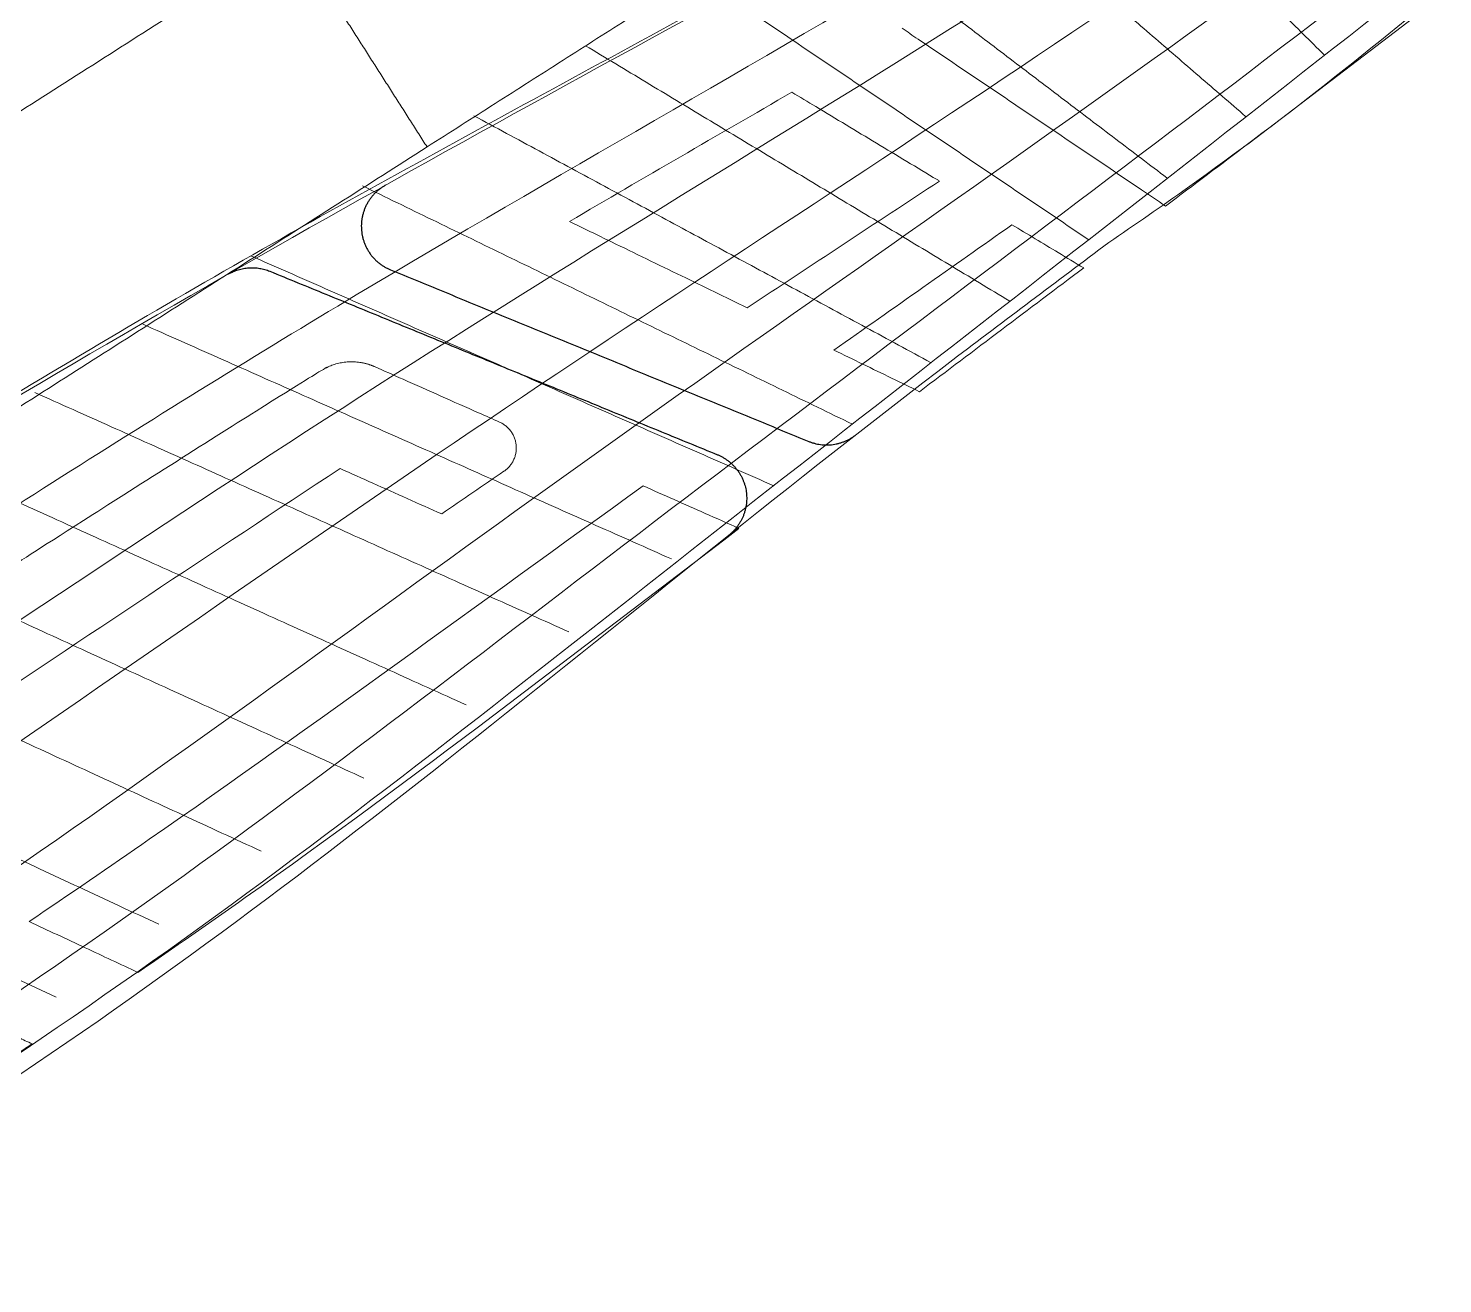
# Model space of a CAD drawing. Header units: metres. Extents: x -140 to 1673, y 240 to 1001.
# Drawn here: x 1345.2 to 1495.4, y 263.2 to 396.5 of the extents above; entities that cross this region are included whole.
import ezdxf

# ---------------------------------------------------------------- set-up
doc = ezdxf.new("R2010")
doc.units = ezdxf.units.M
doc.layers.add('buxing', color=7, linetype='Continuous')
doc.layers.add('jianzhu', color=7, linetype='Continuous')
doc.layers.add('POU 2$可见线$场景轮廓线', color=7, linetype='Continuous', lineweight=50, true_color=0x000000)
doc.layers.add('POU 2$可见线$曲线', color=7, linetype='Continuous', true_color=0x000000)
doc.layers.add('控制网', color=7, linetype='Continuous', true_color=0x000000)

msp = doc.modelspace()

# ---------------------------------------------------------------- linework, layer by layer
at = {"layer": 'buxing', "color": 18, "lineweight": -3, "true_color": 0x000000}
for points, weights, knots in [([(1383.12, 379.87), (1380.38, 378.34), (1380.57, 375.21), (1380.76, 372.07), (1383.67, 370.88)], [1, 0.846986692688, 1, 0.846986692688, 1], [0, 0, 0, 5.605051, 5.605051, 11.210102, 11.210102, 11.210102]), ([(1418.36, 351.26), (1421.01, 350.17), (1421.42, 347.34), (1421.82, 344.51), (1419.59, 342.72)], [1, 0.867897643467, 1, 0.867897643467, 1], [0, 0, 0, 5.198421, 5.198421, 10.396841, 10.396841, 10.396841])]:
    msp.add_rational_spline(points, weights, degree=2, knots=knots, dxfattribs=at)
for points, weights in [([(1366.47, 370.45), (1368.59, 371.66), (1370.84, 370.74)], [1, 0.898643698814, 1]), ([(1428.06, 352.67), (1430.75, 351.57), (1433.04, 353.36)], [1, 0.864562398476, 1])]:
    msp.add_rational_spline(points, weights, degree=2, dxfattribs=at)
for points in [[(1383.67, 370.88), (1405.86, 361.78), (1428.06, 352.67)], [(1370.84, 370.74), (1394.6, 361), (1418.36, 351.26)]]:
    msp.add_open_spline(points, degree=2, dxfattribs=at)
at = {"layer": 'jianzhu', "color": 1, "lineweight": 20}
for points, degree in [([(1387.54, 383.93), (1445.26, 420.74), (1502.98, 457.56)], 2), ([(1387.54, 383.93), (1445.26, 420.74), (1502.98, 457.56)], 2), ([(1222.02, 309.7), (1297.68, 357.95), (1373.33, 406.2)], 2), ([(1222.02, 309.7), (1297.68, 357.95), (1373.33, 406.2)], 2), ([(1373.33, 406.2), (1380.44, 395.07), (1387.54, 383.93)], 2), ([(1426.26, 389.74), (1418.38, 385.17), (1410.5, 380.63), (1402.65, 376.02)], 3), ([(1426.26, 389.74), (1418.38, 385.17), (1410.5, 380.63), (1402.65, 376.02)], 3), ([(1236.23, 287.42), (1311.89, 335.68), (1387.54, 383.93)], 2), ([(1236.23, 287.42), (1311.89, 335.68), (1387.54, 383.93)], 2), ([(1421.52, 366.85), (1428.31, 371.34), (1435.12, 375.82), (1441.93, 380.31)], 3), ([(1421.52, 366.85), (1428.31, 371.34), (1435.12, 375.82), (1441.93, 380.31)], 3), ([(1449.63, 375.67), (1443.33, 371.23), (1437.03, 366.8), (1430.73, 362.36)], 3), ([(1449.63, 375.67), (1443.33, 371.23), (1437.03, 366.8), (1430.73, 362.36)], 3), ([(1439.8, 357.95), (1445.61, 362.33), (1451.42, 366.71), (1457.24, 371.09)], 3), ([(1439.8, 357.95), (1445.61, 362.33), (1451.42, 366.71), (1457.24, 371.09)], 3), ([(1389.09, 344.97), (1391.29, 346.48), (1393.5, 347.99), (1395.7, 349.5)], 3), ([(1389.09, 344.97), (1391.29, 346.48), (1393.5, 347.99), (1395.7, 349.5)], 3), ([(1345.61, 288.71), (1334.06, 294.17), (1322.5, 299.63)], 2), ([(1345.61, 288.71), (1334.06, 294.17), (1322.5, 299.63)], 2), ([(1322.78, 273.73), (1334.2, 281.22), (1345.61, 288.71)], 2), ([(1322.78, 273.73), (1334.2, 281.22), (1345.61, 288.71)], 2)]:
    msp.add_open_spline(points, degree=degree, dxfattribs=at)
for points, knots in [([(1465.94, 377.66), (1468.9, 379.88), (1486.24, 392.99), (1503.53, 406.21), (1517.66, 417.4)], [4.1303786, 4.1303786, 4.1303786, 4.1303786, 4.2969469, 5.1083931, 5.1083931, 5.1083931, 5.1083931]), ([(1465.94, 377.66), (1468.9, 379.88), (1486.24, 392.99), (1503.53, 406.21), (1517.66, 417.4)], [4.1303786, 4.1303786, 4.1303786, 4.1303786, 4.2969469, 5.1083931, 5.1083931, 5.1083931, 5.1083931]), ([(1437.96, 396.53), (1438.52, 396.15), (1441.07, 394.43), (1445.59, 391.38), (1451.52, 387.38), (1457.46, 383.38), (1462.26, 380.14), (1465.09, 378.23), (1465.94, 377.66)], [-0.586164, -0.586164, -0.586164, -0.586164, -0.300189, 0.699811, 1.699811, 2.699811, 3.699811, 4.130379, 4.130379, 4.130379, 4.130379]), ([(1437.96, 396.53), (1438.52, 396.15), (1441.07, 394.43), (1445.59, 391.38), (1451.52, 387.38), (1457.46, 383.38), (1462.26, 380.14), (1465.09, 378.23), (1465.94, 377.66)], [-0.586164, -0.586164, -0.586164, -0.586164, -0.300189, 0.699811, 1.699811, 2.699811, 3.699811, 4.130379, 4.130379, 4.130379, 4.130379]), ([(1441.93, 380.31), (1441.85, 380.36), (1439.62, 381.7), (1435.24, 384.33), (1430.11, 387.43), (1427.11, 389.23), (1426.26, 389.74)], [7.68215, 7.68215, 7.68215, 7.68215, 7.721931, 8.721931, 9.721931, 10.117924, 10.117924, 10.117924, 10.117924]), ([(1441.93, 380.31), (1441.85, 380.36), (1439.62, 381.7), (1435.24, 384.33), (1430.11, 387.43), (1427.11, 389.23), (1426.26, 389.74)], [7.68215, 7.68215, 7.68215, 7.68215, 7.721931, 8.721931, 9.721931, 10.117924, 10.117924, 10.117924, 10.117924]), ([(1402.65, 376.02), (1404.14, 375.3), (1408.11, 373.37), (1414.4, 370.31), (1419.2, 367.97), (1421.52, 366.85)], [4.7939, 4.7939, 4.7939, 4.7939, 5.39593, 6.39593, 7.332207, 7.332207, 7.332207, 7.332207]), ([(1402.65, 376.02), (1404.14, 375.3), (1408.11, 373.37), (1414.4, 370.31), (1419.2, 367.97), (1421.52, 366.85)], [4.7939, 4.7939, 4.7939, 4.7939, 5.39593, 6.39593, 7.332207, 7.332207, 7.332207, 7.332207]), ([(1457.24, 371.09), (1456.34, 371.63), (1453.81, 373.16), (1451.27, 374.68), (1449.63, 375.67)], [-3.350077, -3.350077, -3.350077, -3.350077, -2.93149, -2.167991, -2.167991, -2.167991, -2.167991]), ([(1457.24, 371.09), (1456.34, 371.63), (1453.81, 373.16), (1451.27, 374.68), (1449.63, 375.67)], [-3.350077, -3.350077, -3.350077, -3.350077, -2.93149, -2.167991, -2.167991, -2.167991, -2.167991]), ([(1430.73, 362.36), (1432.78, 361.37), (1435.8, 359.9), (1438.82, 358.43), (1439.8, 357.95)], [-4.897683, -4.897683, -4.897683, -4.897683, -4.07404, -3.677792, -3.677792, -3.677792, -3.677792]), ([(1430.73, 362.36), (1432.78, 361.37), (1435.8, 359.9), (1438.82, 358.43), (1439.8, 357.95)], [-4.897683, -4.897683, -4.897683, -4.897683, -4.07404, -3.677792, -3.677792, -3.677792, -3.677792]), ([(1395.23, 354.72), (1394.49, 355.05), (1391.08, 356.56), (1386.66, 358.53), (1382.98, 360.16), (1381.97, 360.61)], [25.147689, 25.147689, 25.147689, 25.147689, 25.425332, 26.425332, 26.80215, 26.80215, 26.80215, 26.80215]), ([(1395.23, 354.72), (1394.49, 355.05), (1391.08, 356.56), (1386.66, 358.53), (1382.98, 360.16), (1381.97, 360.61)], [25.147689, 25.147689, 25.147689, 25.147689, 25.425332, 26.425332, 26.80215, 26.80215, 26.80215, 26.80215]), ([(1288.41, 290.23), (1304.85, 301.08), (1334.88, 320.86), (1364.74, 340.89), (1378.32, 349.79)], [15.829409, 15.829409, 15.829409, 15.829409, 16.651305, 17.330392, 17.330392, 17.330392, 17.330392]), ([(1288.41, 290.23), (1304.85, 301.08), (1334.88, 320.86), (1364.74, 340.89), (1378.32, 349.79)], [15.829409, 15.829409, 15.829409, 15.829409, 16.651305, 17.330392, 17.330392, 17.330392, 17.330392]), ([(1378.32, 349.79), (1379.48, 349.27), (1383.07, 347.66), (1386.65, 346.06), (1389.09, 344.97)], [17.330392, 17.330392, 17.330392, 17.330392, 17.758915, 18.659693, 18.659693, 18.659693, 18.659693]), ([(1378.32, 349.79), (1379.48, 349.27), (1383.07, 347.66), (1386.65, 346.06), (1389.09, 344.97)], [17.330392, 17.330392, 17.330392, 17.330392, 17.758915, 18.659693, 18.659693, 18.659693, 18.659693]), ([(1410.48, 347.95), (1393.05, 335.43), (1371.58, 319.63), (1349.57, 304.59), (1345.3, 301.7)], [-0.195938, -0.195938, -0.195938, -0.195938, 0.747105, 0.973022, 0.973022, 0.973022, 0.973022]), ([(1410.48, 347.95), (1393.05, 335.43), (1371.58, 319.63), (1349.57, 304.59), (1345.3, 301.7)], [-0.195938, -0.195938, -0.195938, -0.195938, 0.747105, 0.973022, 0.973022, 0.973022, 0.973022]), ([(1420.65, 343.43), (1419.45, 343.97), (1416.06, 345.47), (1412.67, 346.98), (1410.48, 347.95)], [-1.465068, -1.465068, -1.465068, -1.465068, -1.015619, -0.195938, -0.195938, -0.195938, -0.195938]), ([(1420.65, 343.43), (1419.45, 343.97), (1416.06, 345.47), (1412.67, 346.98), (1410.48, 347.95)], [-1.465068, -1.465068, -1.465068, -1.465068, -1.015619, -0.195938, -0.195938, -0.195938, -0.195938]), ([(1356.84, 296.3), (1360.66, 298.91), (1382.38, 314.01), (1403.31, 330.22), (1420.65, 343.43)], [-2.654898, -2.654898, -2.654898, -2.654898, -2.446497, -1.465068, -1.465068, -1.465068, -1.465068]), ([(1356.84, 296.3), (1360.66, 298.91), (1382.38, 314.01), (1403.31, 330.22), (1420.65, 343.43)], [-2.654898, -2.654898, -2.654898, -2.654898, -2.446497, -1.465068, -1.465068, -1.465068, -1.465068]), ([(1345.3, 301.7), (1347.28, 300.77), (1351.13, 298.97), (1354.98, 297.17), (1356.84, 296.3)], [-4.011358, -4.011358, -4.011358, -4.011358, -3.31186, -2.654898, -2.654898, -2.654898, -2.654898]), ([(1345.3, 301.7), (1347.28, 300.77), (1351.13, 298.97), (1354.98, 297.17), (1356.84, 296.3)], [-4.011358, -4.011358, -4.011358, -4.011358, -3.31186, -2.654898, -2.654898, -2.654898, -2.654898])]:
    msp.add_open_spline(points, degree=3, knots=knots, dxfattribs=at)
for points, weights, degree, knots in [([(1381.97, 360.61), (1380.12, 361.43), (1378.1, 361.29), (1376.38, 360.23), (1359.95, 350.09), (1326.75, 328.63), (1293.76, 306.88), (1276.95, 295.73)], [1, 0.922959810871, 0.922959810871, 1, 1, 1, 1, 1], 3, [26.80215, 26.80215, 26.80215, 26.80215, 32.628202, 32.628202, 32.628202, 33.416662, 34.23892, 34.23892, 34.23892, 34.23892]), ([(1381.97, 360.61), (1380.12, 361.43), (1378.1, 361.29), (1376.38, 360.23), (1359.95, 350.09), (1326.75, 328.63), (1293.76, 306.88), (1276.95, 295.73)], [1, 0.922959810871, 0.922959810871, 1, 1, 1, 1, 1], 3, [26.80215, 26.80215, 26.80215, 26.80215, 32.628202, 32.628202, 32.628202, 33.416662, 34.23892, 34.23892, 34.23892, 34.23892]), ([(1395.7, 349.5), (1397.16, 350.49), (1397, 352.25), (1396.84, 354), (1395.23, 354.72)], [1, 0.862243432824, 1, 0.862243432824, 1], 2, [18.774322, 18.774322, 18.774322, 21.961006, 21.961006, 25.147689, 25.147689, 25.147689]), ([(1395.7, 349.5), (1397.16, 350.49), (1397, 352.25), (1396.84, 354), (1395.23, 354.72)], [1, 0.862243432824, 1, 0.862243432824, 1], 2, [18.774322, 18.774322, 18.774322, 21.961006, 21.961006, 25.147689, 25.147689, 25.147689])]:
    msp.add_rational_spline(points, weights, degree=degree, knots=knots, dxfattribs=at)
at = {"layer": 'POU 2$可见线$场景轮廓线', "color": 18, "lineweight": 5, "true_color": 0x000000}
for points, knots in [([(1653.17, 619.79), (1635.6, 606.02), (1602.46, 576.43), (1561.53, 536.82), (1536.01, 496.45), (1501.33, 443.9), (1414.86, 397.82), (1323.79, 347.1), (1267.03, 308.16), (1247.23, 293.9)], [-1130.554091, -1130.554091, -1130.554091, -1130.554091, -1063.605919, -997.065654, -961.152999, -920.370447, -810.021076, -677.4675, -604.242459, -604.242459, -604.242459, -604.242459]), ([(1459.9, 373.79), (1462.71, 375.7), (1487.05, 392.46), (1540.04, 440.72), (1608.23, 488.67), (1650.25, 530.49), (1671.11, 542.94), (1671.64, 559.67), (1663.11, 583.3), (1657.93, 605.36), (1653.17, 619.79)], [-1478.689319, -1478.689319, -1478.689319, -1478.689319, -1468.506918, -1390.08491, -1263.367852, -1223.79349, -1205.975697, -1198.310926, -1176.146109, -1130.554091, -1130.554091, -1130.554091, -1130.554091]), ([(1308.1, 263.25), (1319.21, 269.65), (1367.17, 298.23), (1414.42, 339.89), (1454.38, 369.64), (1459.9, 373.79)], [-1666.642854, -1666.642854, -1666.642854, -1666.642854, -1628.166902, -1499.411409, -1478.689319, -1478.689319, -1478.689319, -1478.689319])]:
    msp.add_open_spline(points, degree=3, knots=knots, dxfattribs=at)
at = {"layer": 'POU 2$可见线$曲线', "color": 18, "lineweight": 15, "true_color": 0x000000}
for points, knots in [([(1653.17, 619.79), (1635.6, 606.02), (1602.46, 576.43), (1561.53, 536.82), (1536.01, 496.45), (1501.33, 443.9), (1414.86, 397.82), (1323.79, 347.1), (1267.03, 308.16), (1247.23, 293.9)], [-1130.554091, -1130.554091, -1130.554091, -1130.554091, -1063.605919, -997.065654, -961.152999, -920.370447, -810.021076, -677.4675, -604.242459, -604.242459, -604.242459, -604.242459]), ([(1459.9, 373.79), (1462.71, 375.7), (1487.05, 392.46), (1540.04, 440.72), (1608.23, 488.67), (1650.25, 530.49), (1671.11, 542.94), (1671.64, 559.67), (1663.11, 583.3), (1657.93, 605.36), (1653.17, 619.79)], [-1478.689319, -1478.689319, -1478.689319, -1478.689319, -1468.506918, -1390.08491, -1263.367852, -1223.79349, -1205.975697, -1198.310926, -1176.146109, -1130.554091, -1130.554091, -1130.554091, -1130.554091]), ([(1308.1, 263.25), (1319.21, 269.65), (1367.17, 298.23), (1414.42, 339.89), (1454.38, 369.64), (1459.9, 373.79)], [-1666.642854, -1666.642854, -1666.642854, -1666.642854, -1628.166902, -1499.411409, -1478.689319, -1478.689319, -1478.689319, -1478.689319])]:
    msp.add_open_spline(points, degree=3, knots=knots, dxfattribs=at)
at = {"layer": '控制网', "color": 252, "lineweight": 5, "true_color": 0x939598}
for points in [[(1649.72, 618.49), (1630.9, 601.9), (1592.16, 569.7), (1542.08, 513.45), (1501.59, 448.46), (1436.23, 408.55), (1369.67, 373.9), (1305.47, 334.27), (1263.66, 306.5), (1242.79, 292.54)], [(1653.65, 605.19), (1635, 589.29), (1597.31, 557.67), (1547.05, 504.08), (1504.53, 443.49), (1441.63, 403.43), (1377.72, 367.74), (1315.82, 327.86), (1274.89, 300.81), (1254.47, 287.22)], [(1657.58, 591.89), (1639.11, 576.68), (1602.46, 545.63), (1552.02, 494.72), (1507.47, 438.51), (1447.04, 398.31), (1385.78, 361.57), (1326.17, 321.44), (1286.13, 295.12), (1266.14, 281.9)], [(1661.5, 578.59), (1643.21, 564.07), (1607.61, 533.59), (1556.99, 485.35), (1510.41, 433.53), (1452.45, 393.2), (1393.83, 355.41), (1336.52, 315.02), (1297.36, 289.42), (1277.81, 276.59)], [(1665.43, 565.29), (1647.31, 551.45), (1612.76, 521.56), (1561.96, 475.98), (1513.34, 428.56), (1457.86, 388.08), (1401.89, 349.25), (1346.87, 308.61), (1308.59, 283.73), (1289.48, 271.27)], [(1669.36, 551.99), (1651.42, 538.84), (1617.91, 509.52), (1566.93, 466.62), (1516.28, 423.58), (1463.26, 382.96), (1409.94, 343.08), (1357.22, 302.19), (1319.82, 278.04), (1301.16, 265.96)], [(1671.33, 545.34), (1653.47, 532.53), (1620.49, 503.5), (1569.41, 461.93), (1517.75, 421.09), (1465.97, 380.4), (1413.97, 340), (1362.4, 298.98), (1325.43, 275.19), (1306.99, 263.3)], [(1451.72, 424.43), (1453.2, 422.96), (1456.15, 420.04), (1460.59, 415.65), (1465.03, 411.27), (1469.46, 406.88), (1473.9, 402.49), (1478.33, 398.1), (1481.29, 395.18), (1482.77, 393.72)], [(1439.88, 416.99), (1441.52, 415.57), (1444.81, 412.73), (1449.75, 408.47), (1454.68, 404.21), (1459.62, 399.96), (1464.55, 395.7), (1469.49, 391.44), (1472.78, 388.6), (1474.42, 387.18)], [(1428.04, 409.55), (1429.85, 408.18), (1433.47, 405.42), (1438.91, 401.29), (1444.34, 397.16), (1449.77, 393.03), (1455.21, 388.9), (1460.64, 384.77), (1464.27, 382.02), (1466.08, 380.64)], [(1416.2, 402.12), (1418.17, 400.78), (1422.13, 398.12), (1428.06, 394.11), (1434, 390.11), (1439.93, 386.11), (1445.86, 382.11), (1451.8, 378.11), (1455.75, 375.44), (1457.73, 374.11)], [(1404.35, 394.68), (1406.5, 393.39), (1410.79, 390.81), (1417.22, 386.93), (1423.65, 383.06), (1430.09, 379.19), (1436.52, 375.32), (1442.95, 371.44), (1447.24, 368.86), (1449.39, 367.57)], [(1392.51, 387.24), (1394.82, 386), (1399.45, 383.5), (1406.38, 379.76), (1413.31, 376.01), (1420.24, 372.27), (1427.18, 368.52), (1434.11, 364.78), (1438.73, 362.28), (1441.04, 361.03)], [(1380.67, 379.81), (1383.15, 378.6), (1388.1, 376.19), (1395.54, 372.58), (1402.97, 368.96), (1410.4, 365.34), (1417.83, 361.73), (1425.27, 358.11), (1430.22, 355.7), (1432.7, 354.5)], [(1368.83, 372.37), (1371.47, 371.21), (1376.76, 368.88), (1384.69, 365.4), (1392.63, 361.91), (1400.56, 358.42), (1408.49, 354.93), (1416.42, 351.45), (1421.71, 349.12), (1424.35, 347.96)], [(1357.37, 365.11), (1360.04, 363.93), (1365.39, 361.55), (1373.4, 358), (1381.41, 354.44), (1389.43, 350.88), (1397.44, 347.32), (1405.46, 343.76), (1410.8, 341.39), (1413.47, 340.2)], [(1345.91, 357.86), (1348.61, 356.65), (1354.01, 354.23), (1362.11, 350.6), (1370.2, 346.97), (1378.3, 343.34), (1386.39, 339.71), (1394.49, 336.08), (1399.89, 333.66), (1402.59, 332.45)], [(1334.46, 350.6), (1337.18, 349.36), (1342.63, 346.9), (1350.81, 343.19), (1358.99, 339.49), (1367.17, 335.79), (1375.35, 332.09), (1383.52, 328.39), (1388.98, 325.92), (1391.7, 324.69)], [(1323, 343.34), (1325.75, 342.08), (1331.26, 339.57), (1339.52, 335.79), (1347.78, 332.02), (1356.04, 328.25), (1364.3, 324.48), (1372.56, 320.7), (1378.07, 318.19), (1380.82, 316.93)], [(1311.54, 336.08), (1314.32, 334.8), (1319.88, 332.24), (1328.23, 328.39), (1336.57, 324.55), (1344.91, 320.71), (1353.25, 316.86), (1361.59, 313.02), (1367.15, 310.45), (1369.93, 309.17)], [(1300.08, 328.82), (1302.89, 327.52), (1308.51, 324.91), (1316.93, 320.99), (1325.36, 317.08), (1333.78, 313.16), (1342.2, 309.25), (1350.63, 305.33), (1356.24, 302.72), (1359.05, 301.42)], [(1288.63, 321.57), (1291.46, 320.24), (1297.13, 317.58), (1305.64, 313.59), (1314.14, 309.61), (1322.65, 305.62), (1331.16, 301.63), (1339.66, 297.64), (1345.33, 294.99), (1348.17, 293.66)]]:
    msp.add_open_spline(points, degree=3, dxfattribs=at)

doc.saveas('drawing.dxf')
